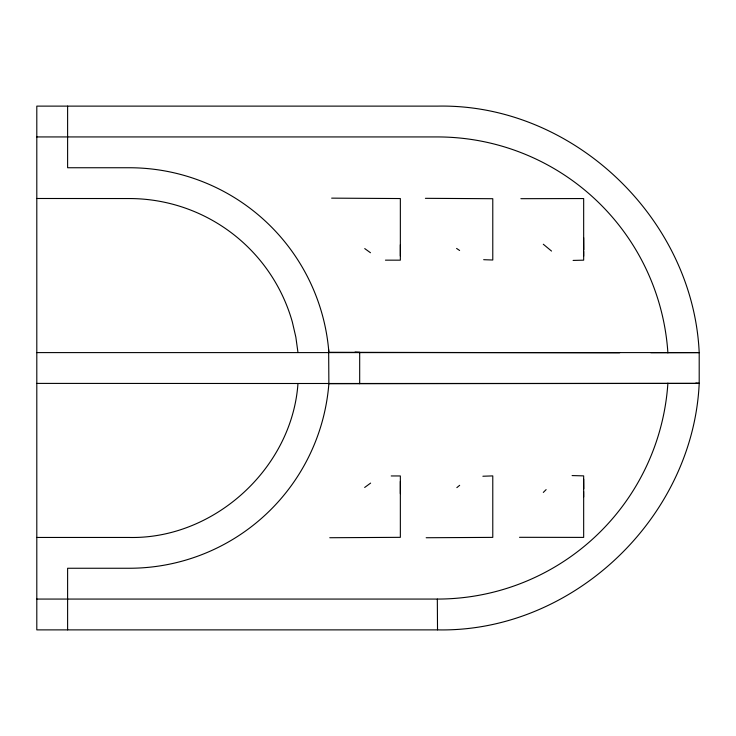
<?xml version="1.0" encoding="UTF-8"?>
<svg xmlns="http://www.w3.org/2000/svg" width="736" height="736" viewBox="0 0 736 736"><rect width="100%" height="100%" fill="white"/><g stroke="black" fill="none" stroke-linecap="round" stroke-linejoin="round"><path stroke-width="1.1" d="M328.652 349.674L328.872 383.714A200.256 200.256 0 0 1 324.548 412.197L323.96 414.754A200.256 200.256 0 0 1 129.232 568.256L67.611 568.256L67.611 629.878M583.666 237.691L583.758 249.752M400.347 244.766L400.347 256.036M583.63 491.473L583.666 496.993M583.666 479.127L583.758 488.842M695.87 383.051L699.2 383.401C693.008 517.923 572.636 632.638 437.524 629.878L36.8 629.878L36.8 106.122L437.524 106.122C572.636 103.362 693.008 218.077 699.2 352.599L699.2 383.401L297.97 383.502C292.082 468.308 214.01 539.451 129.03 537.455L36.8 537.455M400.347 481.408L400.347 493.626M543.315 492.421L546.13 489.615M456.854 487.628L459.66 485.318M364.66 487.462L370.622 483.092M482.871 476.238L492.78 475.898L492.78 537.381L426.181 537.74M573.096 260.424L583.666 260.167L583.666 198.554L520.876 198.683M36.8 352.599L699.2 352.599L650.863 352.691M619.611 352.802L328.872 352.286A200.256 200.256 0 0 0 129.232 167.744L67.611 167.744L67.611 106.122M329.765 537.731L400.347 537.335L400.347 475.953L391.212 475.953M328.872 383.714L699.2 383.401M519.515 537.308L583.666 537.4L583.666 475.879L572.102 475.576M36.8 136.933L437.322 136.933A231.067 231.067 0 0 1 667.892 352.884M385.443 260.158L400.347 260.167L400.347 198.545L331.651 198.14M36.8 383.401L297.97 383.502M36.8 599.067L437.322 599.067A231.067 231.067 0 0 0 667.892 383.116M36.8 198.49L129.131 198.545A169.492 169.492 0 0 1 292.339 322L295.844 337.116L297.97 352.498M425.399 198.324L492.78 198.711L492.78 260.01L483.662 259.698M355.037 352.102L359.683 352.286L359.683 383.714M370.475 252.742L364.725 248.584M456.596 248.428L459.614 250.488M543.297 244.242L551.522 251.068M583.666 256.229L583.666 251.408M437.322 599.067L437.524 629.878"/></g></svg>
